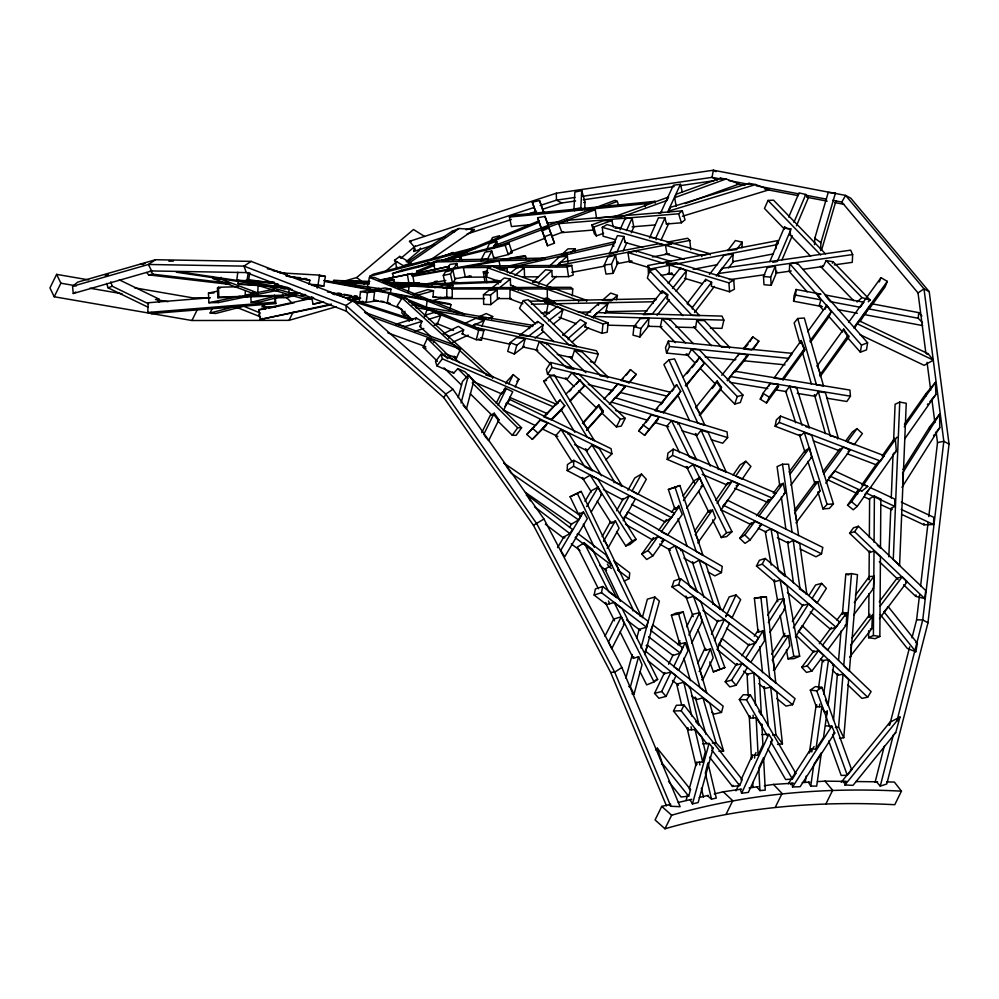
<?xml version="1.0" encoding="UTF-8"?>
<svg xmlns="http://www.w3.org/2000/svg" width="999" height="999" viewBox="0 0 999 999"><rect width="100%" height="100%" fill="white"/><g stroke="black" fill="none" stroke-linecap="round" stroke-linejoin="round"><path stroke-width="1.5" d="M299.575 292.869L288.973 292.732L288.986 288.424M498.364 284.016L498.364 282.193L500.611 281.169L500.599 282.392M754.67 758.104L754.682 755.219L756.031 752.559M841.208 782.254L889.822 722.327L899.999 717.045L895.666 732.754L852.996 785.364L844.904 784.964L844.929 781.393L843.318 782.679M390.522 284.603L452.272 287.737L452.21 297.577L446.778 297.739L446.84 287.912L389.535 284.99M903.62 584.79L915.771 596.391L924.662 598.538L925.761 590.559L858.391 526.248L853.421 527.847L849.625 533.254L869.817 552.522L874.013 550.961L880.431 556.78L879.857 636.475L875.074 638.686L868.631 637.712L868.68 630.694M849.662 657.13L871.815 628.733L872.377 616.42L868.768 617.032L868.943 593.656M869.043 579.62L869.242 551.56M869.342 537.524L869.617 498.551L874.4 496.041L880.843 499.163L880.494 548.151L877.284 545.242M868.631 637.712L873.401 635.489L874.013 550.961M874.075 542.332L874.4 496.041M701.76 256.606L701.773 255.519L602.285 227.322L603.109 236.201L615.559 239.735M710.252 254.92L710.264 253.833L607.03 224.575L602.285 227.322M510.039 289.273L542.17 301.261L550.174 301.211L518.331 289.323L510.039 289.273L509.902 298.913L522.889 303.758M518.319 290.534L518.331 289.323M740.996 779.882L752.384 755.219L758.104 755.232L762.899 744.605L761.837 724.3L761.038 724.912L756.156 717.769L750.074 718.106L750.112 715.996M761.8 726.223L761.837 724.3M845.166 616.221L845.216 613.161M645.304 206.781L645.366 203.746L655.169 201.348L655.132 203.172M888.823 556.805L890.808 508.516L894.692 506.368L894.842 499.1L870.379 487.649L864.697 494.592M278.571 290.072L253.521 295.279L245.217 295.155L245.342 290.821M253.521 295.279L253.596 292.545M275.287 296.703L275.774 303.584L151.711 313.586L147.815 312.475L148.127 302.759L210.24 297.752M151.711 313.586L151.748 312.375M616.57 531.53L625.749 545.953L629.882 544.48L636.151 539.398L597.727 479.033L590.197 475.187L583.516 479.108L567.22 470.554L567.407 464.61L573.788 460.302L674.412 513.136L671.478 517.644L664.909 521.853L631.543 504.333M567.22 470.554L573.588 466.246L573.788 460.302M423.838 284.927L432.043 284.053L432.005 285.277M869.817 552.522L869.879 550.886M891.245 498.039L893.044 454.383L893.905 453.171M894.142 453.359L896.34 451.298L895.391 439.572L893.581 441.271L895.104 404.245L899.749 402.085L906.255 403.271L899.587 565.247L898.713 565.609M899.587 565.247L893.268 559.577L899.749 402.085M440.472 297.427L440.422 298.639L484.577 298.601M443.681 287.999L540.958 287.337L554.145 288.574L549.325 287.325L570.829 287.312L572.752 288.936L572.34 295.791M901.323 502.135L933.815 517.345L933.503 524.525L923.95 524.812L924.013 523.464M814.522 244.643L814.809 238.237L828.208 192.507L835.464 192.969L820.903 242.72L820.541 250.549M846.84 612.674L822.427 645.429L827.534 650.099L846.265 624.949L846.84 612.674L842.444 614.023L845.791 574.288L851.485 573.601L857.479 574.712L849.362 671.153L843.743 665.659L851.485 573.601M869.13 579.682L869.267 576.61L874 576.211L873.451 588.473L853.77 614.885M718.531 276.398L718.531 273.501L721.915 268.344L850.661 250.162L852.646 254.558L852.284 262.35L834.302 264.885M850.748 656.718L851.335 644.38L872.377 616.42M259.728 286.026L265.122 285.552L310.789 298.963L303.846 298.988L259.728 286.026L259.815 284.203M574.625 210.839L573.975 209.078L574.85 192.058L581.718 190.609L585.027 202.26L584.64 209.765M581.68 210.177L580.831 207.817L581.718 190.609M741.957 247.764L742.245 242.195L735.376 240.534L727.659 250.637L736.6 249.575L742.245 242.195M817.07 366.071L843.718 329.133L848.064 335.577L847.339 337.4L860.364 352.185L866.495 349.887L867.607 342.794L797.19 262.887L789.722 263.661L789.285 271.528L807.204 291.858M797.102 264.373L797.19 262.887M839.485 738.411L843.768 737.699L848.651 679.67L843.031 674.175L837.749 675.249L837.849 673.651M705.569 281.406L705.694 279.37L711.613 282.292L711.375 286.326L729.582 291.795L734.402 289.186L733.741 280.257L675.661 262.812L666.408 264.098L669.43 265.297L669.168 273.664L671.977 273.152M258.192 284.927L257.705 292.919L252.522 293.281L252.597 292.045M825.461 253.858L773.538 200.162L768.031 200.437L764.472 208.466L784.44 229.108L784.577 226.885L787 228.471L791.183 228.858M810.626 256.194L790.134 235.002L790.496 229.171L784.502 227.959M503.896 463.086L580.819 515.884L578.621 519.93L571.278 524.225L525.499 492.47M586.588 301.486L586.763 300.349L492.607 266.383L487.524 267.707L486.863 277.048L500.037 281.793M773.164 253.946L732.642 261.726L733.204 254.033L724.25 255.095L709.465 274.438M446.778 297.739L433.029 297.04L433.504 290.784L427.834 289.623L412.624 294.405M922.527 322.777L918.268 318.269L918.718 312.637L871.715 303.746L859.939 321.678M692.27 309.066L692.394 307.43L711.613 282.292M252.522 293.281L212.625 278.346L212.775 276.523M257.705 292.919L220.841 279.121L220.991 277.297M238.062 283.679L277.759 286.725L241.109 284.49L238.062 283.679L238.299 280.719M287.562 287.325L274.525 285.914L274.725 283.466M452.722 287.987L452.934 285.439L444.405 285.065L434.677 287.737M833.516 720.291L837.387 674.15M838.561 660.314L841.008 631.081M843.768 737.699L838.586 727.035L843.031 674.175M602.085 333.329L602.959 323.963L608.091 322.839L607.23 332.205L602.085 333.329L585.002 326.948L585.913 322.939L580.382 319.53L562.862 335.264M661.987 326.685L648.251 326.298L648.988 318.219L640.297 318.631L633.978 326.623L633.004 335.152L639.897 337L648.463 326.161M418.156 298.589L418.269 297.365M418.331 296.753L418.494 294.917L433.504 290.784M822.439 306.656L793.568 301.211L794.118 295.592L796.091 289.46L820.691 294.118L817.694 295.392L820.941 299.875L819.23 305.507L823.288 310.115M793.568 301.211L795.541 295.08L796.091 289.46M680.282 269.405L680.431 267.844L686.375 270.904L685.551 279.221L676.048 291.258M228.259 282.417L228.072 284.228L225.312 282.717L225.437 281.506M624.325 581.056L629.158 578.571L629.77 572.864L613.886 560.814L619.093 570.292L617.857 569.992L619.642 571.44M403.246 286.501L403.371 285.289L409.028 286.563L408.454 292.02M712.599 519.855L721.303 537.574L726.685 536.55L731.98 531.73L700.511 467.644L693.094 464.547L687.724 468.169L667.207 459.39L667.881 453.196L673.214 449.163L775.873 493.106L772.364 498.089L766.857 502.047L734.69 488.274M667.207 459.39L672.539 455.357L673.214 449.163M639.897 337L640.871 328.484L648.988 318.219M682.991 315.659L667.17 298.963L667.669 294.58L662.325 290.759L662.225 291.633L667.569 295.454M912 637.824L916.607 619.78L919.517 595.129M920.603 585.889L928.059 522.739M928.783 516.57L937.512 442.632L936.1 431.83M876.523 781.805L880.256 786.138L886.775 783.978L927.971 622.777L949.05 444.105L929.22 291.683L850.836 198.252L845.604 195.404L713.348 170.217L556.331 193.219L409.49 241.346L414.185 246.778L445.304 236.576M390.01 303.421L373.564 300.387L374.625 291.621L366.258 290.746L360.502 291.596L359.278 301.323L366.221 302.397L378.159 300.649M390.609 291.883L390.946 289.223L385.152 287.974L368.993 290.347L371.091 290.559M434.565 244.668L413.873 251.448L414.448 246.815M366.221 302.397L367.445 292.682L374.625 291.621M708.154 572.015L714.884 575.899L721.453 572.589L722.24 566.396L628.209 512.1L627.01 512.749M268.369 282.193L274.201 283.216L245.23 281.556L236.775 280.145L237.799 272.265M245.23 281.556L245.379 280.344M426.111 308.504L427.135 300.849L435.502 302.297L464.423 314.061L464.073 315.197M915.771 596.391L915.971 594.892M805.269 782.304L806.131 776.136M809.39 753.009L816.096 705.219M818.481 688.261L822.389 660.514L828.521 659.74L833.703 665.072L828.009 705.569L825.449 700.012M810.763 786.076L813.785 764.522L821.378 752.709L816.683 786.126L810.763 786.076L808.416 782.192M788.261 783.815L810.901 748.738L815.933 749.262L821.927 706.668L816.37 706.88L810.314 690.109L815.371 686.588L821.827 687.337L851.648 769.754L847.289 775.236L841.183 775.449L828.708 740.971M823.676 694.193L828.521 659.74M821.927 706.668L824.55 712.387L827.222 711.126L823.526 737.437L815.933 749.262M249.762 272.715L248.751 279.67L247.178 279.445L248.177 272.477M653.021 303.446L653.284 301.76L656.293 298.639L529.345 301.236M656.118 299.762L656.293 298.639M378.246 290.259L378.534 288.436L381.131 288.811L380.931 290.022M310.477 284.39L318.032 284.815L319.568 275.125L325.374 276.386L323.838 286.076L311.676 285.377M860.364 352.185L861.488 345.092L789.722 263.661M675.736 327.073L695.591 327.635L696.753 320.392L704.37 320.592L729.732 347.34L729.357 348.164M810.439 751.585L810.901 748.738M819.355 706.768L819.792 704.02M578.496 301.735L578.683 300.599L586.763 300.349M593.369 318.007L593.643 316.458L597.227 312.6L722.002 316.096L723.888 320.117L721.965 328.371L710.426 328.047M597.052 313.624L597.227 312.6M401.61 309.078L387.2 303.172L388.911 293.481L397.19 295.192L429.145 308.291L421.628 306.893L408.828 301.636M396.978 296.403L397.19 295.192M880.244 614.485L907.304 648.438L915.833 651.748L917.382 643.231L888.361 606.818L887.424 607.042M526.423 495.604L526.61 494.592L572.439 529.37L569.905 533.616L563.923 536.888L557.579 547.602M818.019 492.107L822.939 508.891L829.295 508.441L833.453 503.896L811.725 435.314L804.345 432.555L800.374 435.876L775.112 426.236L776.323 419.905L780.481 416.108L884.215 455.706L880.506 461.088L876.273 464.847L847.289 453.783M775.112 426.236L779.27 422.44L780.481 416.108M317.183 288.137L317.757 285.127M640.009 671.64L646.665 684.889L654.02 681.917L657.654 679.357L622.09 608.516L614.173 602.534L606.518 604.557L594.143 595.079L595.367 588.923L602.697 586.513L648.026 621.241L646.503 627.16L639.135 629.395L636.713 638.261M594.143 595.079L601.485 592.669L602.697 586.513M631.967 693.818L634.015 694.218L642.032 664.785L638.598 656.668L633.366 658.403L633.716 656.655M800.112 548.951L815.971 556.793L821.528 553.808L822.814 547.427L727.759 500.374L726.748 500.949M450.087 308.778L450.936 304.67L449.313 303.721L324.613 280.756M693.356 343.656L669.667 319.131L662.062 318.656L660.302 326.998L675.399 342.632M669.455 320.179L669.667 319.131M816.37 706.88L816.82 704.807M826.061 716.57L827.222 711.126M811.762 751.922L812.424 748.875L814.148 746.54M286.925 275.986L287.312 274.176L270.954 269.618M308.966 284.303L309.865 280.244L286.451 275.886M421.103 298.526L431.331 300.599L374.613 277.547L369.443 277.397L367.357 286.85L370.204 288.012M616.42 299.812L617.407 295.429L610.689 293.044L602.36 300.324L611.176 300.874L617.407 295.429M598.463 305.332L598.95 303.296L607.767 303.858L605.869 311.688L647.29 310.839M568.169 339.76L568.581 338.087L585.913 322.939M476.323 339.71L478.658 330.269L483.816 330.694L481.481 340.135L476.323 339.71L462.137 333.891L463.648 329.907L458.391 326.336L443.219 333.791M619.343 215.996L596.553 218.232L595.267 209.69L587.287 210.752L494.055 245.717L493.681 248.426M689.285 788.76L696.553 762.362L702.697 761.975L705.306 751.76L701.86 737.25M707.617 764.135L705.319 773.076L711.5 799.125L716.283 798.089L707.941 762.849M875.087 782.229L884.315 746.128M889.697 725.074L909.689 646.852M880.256 786.138L893.393 734.764M896.865 721.166L922.739 619.929L943.818 441.258L923.988 288.823L845.604 195.404L841.782 202.06L918.031 292.932L925.861 353.122M557.042 307.48L557.33 306.393L562.849 309.89L560.564 318.544L553.271 324.151M458.216 397.552L462.437 381.556L468.531 374.8L473.688 381.456L466.408 409.016L463.086 405.244M461.088 402.984L468.531 374.8M537.912 350.262L523.039 347.015L525.212 338.773L516.62 337.637L510.177 342.595L507.692 351.398L514.348 354.021L524.075 346.553M711.937 712.287L714.148 714.06L721.49 712.412L723.164 706.168L647.514 645.179L646.141 645.491M625.861 678.146L632.292 654.507M642.307 617.719L647.377 599.138L654.845 597.027L659.365 601.111L644.805 654.62M634.015 694.218L630.394 686.825L638.598 656.668M640.971 647.976L654.845 597.027M668.568 781.43L681.081 797.002L688.698 796.191L690.509 789.535L657.28 748.176L655.644 749.987M402.472 310.14L401.748 312.762L403.858 315.197L408.429 315.971M403.858 315.197L404.932 311.263M686.063 800.499L687.674 794.63M709.09 743.381L713.111 748.164L698.164 802.534L692.444 803.908L709.09 743.381L702.572 743.805M889.023 725.187L889.822 722.327M537.237 322.902L537.624 321.516L543.181 324.987L541.808 329.932L553.921 341.67M514.348 354.021L516.833 345.217L525.212 338.773M821.69 249.675L835.976 200.849M649.575 270.654L692.02 315.409L699.637 315.597L655.344 268.893L649.575 270.654L647.352 278.072L662.012 293.531M456.443 314.048L456.793 312.899L464.423 314.061M557.267 354.47L572.152 357.717L574.512 350.237L582.23 352.01L608.041 377.035L607.467 377.884M644.667 651.423L645.579 651.211L647.514 645.179M709.752 661.937L713.373 671.84L724.837 667.594L700.848 601.898L693.468 596.428L686.95 598.226L672.015 586.888L673.975 580.819L680.581 578.683L758.491 637.824L755.444 643.056L748.775 645.154L726.448 628.209M672.015 586.888L678.633 584.752L680.581 578.683M529.433 328.671L529.982 326.96L532.929 325.387L532.567 326.523M474.513 325.337L474.875 324.263L596.44 350.736L598.289 354.183L594.917 362.674L590.409 361.688M642.682 247.427L624.987 242.407L625.374 241.234M539.223 341.658L566.346 367.582L573.926 369.368L546.952 343.606L539.223 341.658L536.251 350.337L550.749 364.198M546.578 344.68L546.952 343.606M695.679 407.654L717.145 381.006L721.49 387.325L720.341 389.185L734.702 404.071L737.287 396.566L742.919 395.005L699.362 349.887L691.533 349.175L688.336 355.244L666.583 353.072L665.496 347.627L668.406 341.059L792.032 353.346L791.633 354.158M742.919 395.005L740.346 402.497L734.702 404.071M424.525 316.858L427.072 309.528L424.338 307.992L432.779 309.777L483.816 330.694M470.279 393.781L492.17 415.409L492.619 414.173M491.708 319.081L492.682 316.533L486.163 313.549L478.796 316.945L486.575 318.981M791.27 270.966L776.048 273.114L776.772 271.253M448.588 338.211L449.25 336.538L463.648 329.907M481.918 326.074L484.115 320.479L475.811 318.319L465.109 323.251M668.706 212.25L669.879 207.505L748.913 183.379L755.631 184.54L769.255 189.735L682.442 216.246M776.685 698.413L786.026 706.093L792.632 704.707L795.042 698.613L722.302 638.761L721.066 639.023M843.718 329.133L843.393 329.945L847.726 336.413M435.064 313.149L435.502 312.05L440.721 315.597L437.162 324.363L434.19 325.287M879.257 281.93L881.006 277.66L887.312 281.393L884.989 287.088L870.004 307.779M396.041 325.162L396.491 324.063L416.246 317.982L422.003 321.366L419.83 326.523L431.193 336.863M404.445 328.209L405.119 326.561L422.003 321.366M504.258 390.871L505.519 387.862L503.833 389.697M648.563 636.763L672.989 655.481L680.369 653.096L682.617 647.739L652.809 624.912L650.686 630.357L651.273 630.844M415.522 319.705L416.246 317.982M701.673 679.745L702.971 679.345L713.149 657.817L710.514 648.9L705.531 650.349L706.068 649.063M871.715 303.746L867.144 310.876M776.573 272.577L771.153 285.339L763.985 284.69L763.486 276.498L767.244 267.67L775.361 266.084L776.048 273.114M769.804 261.638L784.577 226.885M788.735 217.083L799.025 192.882L805.793 194.48L808.516 197.415L796.465 225.786M771.153 285.339L770.666 277.148L775.361 266.084M790.584 230.27L777.322 261.451L772.764 262.35M793.93 222.377L805.793 194.48M782.005 259.815L792.244 235.702M709.54 757.105L732.442 786.425L732.929 785.301M732.442 786.425L739.647 785.614L742.22 779.582L684.015 705.082L676.348 705.282L673.513 710.988L688.323 729.957L695.004 729.52L701.71 737.062M676.173 206.256L674.675 197.677L676.186 194.268L720.341 178.209L726.048 178.996L739.297 183.941L685.326 203.559M666.583 353.072L669.492 346.516L668.406 341.059M261.713 304.408L264.485 305.544L263.898 306.855L265.509 309.428M819.617 375.462L848.064 335.577M618.144 262.125L613.136 273.326L605.956 274.076L604.32 264.935L607.804 257.13L615.571 255.07L617.182 263.699L630.968 261.064M620.004 229.832L625.374 217.832L632.105 218.107L633.803 227.123L631.293 232.73M613.136 273.326L611.5 264.198L615.571 255.07M623.888 236.488L616.895 252.123L609.128 254.171L617.432 235.602L623.888 236.488L624.987 242.407M626.51 230.607L632.105 218.107M623.151 250.924L626.91 242.532M721.653 347.277L696.753 320.392M473.514 381.705L501.535 393.831L501.91 393.019M501.998 392.819L502.36 392.02M824.999 309.315L825.599 307.967M825.911 307.305L826.822 305.282L831.18 311.763L828.745 317.133L810.439 342.382M409.103 321.453L409.865 319.78L412.637 319.393L412.137 320.504M453.783 346.004L454.27 344.917L364.548 312.237M444.83 353.634L456.531 357.892L460.489 349.213L454.27 344.917M768.955 386.039L770.092 383.554L778.471 384.478L776.011 389.885L786.625 391.633M649.6 237.862L658.403 217.857L664.997 217.944L666.408 224.026L681.38 222.789L685.039 219.842L682.305 210.839L567.207 220.304L558.653 223.664L562 232.617L594.33 229.945M660.489 213.299L673.351 185.265L680.431 184.315L682.205 191.758M656.168 239.748L655.781 238.037L664.997 217.944M667.719 212.025L680.431 184.315M661.076 240.085L668.868 223.089M437.437 361.338L423.214 347.29L427.285 338.449L434.228 341.471L452.609 359.64M433.716 342.57L434.228 341.471M735.938 790.846L739.098 783.99M768.83 734.327L772.502 740.084L748.363 792.382L741.633 793.256L768.83 734.327L761.925 734.54M775.961 248.589L775.811 244.88L777.809 240.584L648.001 265.497L648.476 273.976M248.002 305.132L215.659 313.486L210.127 312.987L212.387 308.142M617.182 263.699L617.844 262.275M702.821 610.264L717.569 621.465L718.106 620.342M722.639 610.751L729.208 596.865L736.013 594.979L740.659 599.65L732.03 617.894L727.422 614.223L725.761 616.67L727.035 613.935M777.497 387.837L766.52 402.984L760.251 399.15L763.011 393.319L770.092 383.554M766.52 402.984L769.28 397.152L778.471 384.478M697.677 663.523L704.907 648.239M711.475 634.353L718.044 620.466M702.971 679.345L700.012 671.103L710.514 648.9M714.472 640.521L724.412 619.517L729.395 623.476L717.095 649.462M725.761 616.67L736.013 594.979M647.677 660.476L664.185 673.788L671.066 672.027L675.986 675.799L666.071 696.365L658.915 698.251L654.545 693.368L664.572 672.564M668.581 664.235L673.264 654.532M677.934 644.817L679.944 640.659M686.625 626.798L692.632 614.31L699.637 612.737L702.147 621.478L691.695 643.181M654.545 693.368L661.7 691.483L671.066 672.027M685.202 642.682L673.701 666.558L678.621 670.329L688.024 650.799L685.202 642.682L679.757 644.005L671.39 615.209L675.948 613.124L683.191 611.937L706.743 692.994L699.974 687.487L678.633 614.023L683.191 611.937M688.885 635.039L699.637 612.737M664.185 673.788L664.685 672.764M797.702 318.494L816.445 384.815L823.526 385.926L804.332 318.007L797.702 318.494L794.155 322.952L799.912 343.331L801.273 340.534L804.407 348.701L802.522 352.572L811.425 384.103M523.301 300.612L569.08 344.98L576.81 346.753L528.309 299.737L523.301 300.612L519.53 308.341L535.589 323.913M597.202 501.111L611.338 523.326L612.037 521.928M88.736 279.907L56.618 274.375L49.95 287.924L54.208 296.765L191.933 320.517L289.036 320.354L336.351 306.73M54.208 296.765L60.877 283.204L56.618 274.375M191.933 320.517L197.278 309.678M289.036 320.354L293.032 312.225M420.479 248.052L419.155 250.761L406.206 261.701M481.755 432.654L490.709 414.498M496.216 403.321L501.036 393.544M505.856 383.766L507.23 380.969L513.224 374.613L518.868 379.283L515.097 386.95M483.616 434.69L494.205 413.211L498.926 419.755L488.648 440.609L484.877 436.176M498.089 405.344L506.331 388.623L512.724 391.758L503.409 410.664M508.716 383.778L513.224 374.613M670.754 804.257L661.75 806.393L655.082 819.942L664.959 828.783C739.547 807.242 817.419 800.686 894.767 804.707L901.435 791.146L894.342 782.042L886.637 781.942M664.959 828.783L671.628 815.221C746.216 793.681 824.088 787.137 901.435 791.146M726.073 814.272L732.754 800.723L723.251 791.795L714.26 793.93M775.411 807.03L782.08 793.481L773.451 784.427L764.335 785.763M825.973 803.808L832.654 790.259L825.012 781.143L817.432 781.618M803.446 269.243L823.226 266.446L826.148 260.552L833.079 261.738L870.179 300.1L868.281 301.798M832.329 263.237L833.079 261.738M673.513 710.988L681.181 710.789L684.015 705.082M786.862 361.176L792.032 353.346M666.495 805.881L610.626 672.364L533.454 525.299L443.918 397.714L445.779 394.043L452.922 389.298L543.956 519.018L621.84 667.457L680.132 806.717L670.804 806.243L668.993 804.67M616.395 426.898L620.329 419.143L625.212 418.356L621.278 426.111L616.395 426.898L601.785 412.949L603.284 411.039L598.876 404.907L582.442 423.289M854.32 328.346L859.277 320.816L928.034 353.671L933.378 360.152L924.15 365.322L859.839 334.578M858.553 322.252L859.277 320.816M604.932 636.213L613.661 619.093L621.316 616.758L624.35 623.975L611.725 648.738L608.441 641.995L621.316 616.758M481.393 261.051L481.068 259.865L485.014 252.173L491.72 250.986L493.781 258.192L508.266 254.558L512.137 252.597L509.04 243.306L441.77 260.19M488.186 260.627L487.687 258.853L491.72 250.986M493.194 248.114L496.678 241.321L489.31 243.793L486.201 250.587M498.139 238.474L499.55 235.727L492.482 237.6L490.059 242.32L493.743 241.084M786.413 649.899L788.024 658.878L793.843 658.678L799.662 656.243L787.037 585.826L780.157 580.119L774.787 581.693L756.455 566.033L759.415 560.302L765.197 558.441L839.709 622.077L836.088 627.247L830.294 629.108L810.239 611.975M756.455 566.033L762.237 564.173L765.197 558.441M718.531 644.58L722.302 638.761M679.757 644.005L680.381 642.819M504.957 406.356L509.902 399.513L611.101 448.676L611.9 453.871L605.831 459.79M666.408 224.026L666.795 223.326M602.135 536.625L610.476 521.628M616.558 510.726L623.376 498.464M627.934 490.284L634.765 478.009L641.483 474.05L646.316 479.27L637.899 494.393L632.042 491.008L641.483 474.05M603.521 541.221L615.421 520.866L619.08 528.184L608.403 547.377L607.13 548.151M619.592 513.361L629.432 495.691L635.302 499.063L623.251 520.704M603.396 489.547L622.739 499.712L623.226 498.838M569.517 527.435L571.84 523.513M584.989 501.298L591.171 490.846L598.176 487.112L601.673 494.355L591.233 511.988M583.466 511.963L560.751 550.337L564.71 556.805L587.312 518.631L583.466 511.963L578.646 514.522L570.104 496.753L581.193 491.408L641.121 616.146L640.147 616.395M586.663 506.543L598.176 487.112M727.684 380.869L734.49 371.166L849.937 390.072L850.436 396.191L846.84 401.498L827.085 398.251M733.89 372.165L734.49 371.166M575.711 536.863L575.237 537.662L584.927 545.004M576.972 534.74L577.447 533.941M773.363 670.292L774.55 669.904L789.784 645.928L788.498 635.539L784.04 636.638L784.889 635.227M790.134 235.002L790.696 234.091M847.814 684.877L861.912 698.363L867.669 697.227L871.103 691.595L802.572 625.998L801.498 626.211M445.117 283.604L443.294 275.424L445.454 271.878L452.859 270.03L454.82 278.808L469.867 276.136M452.797 259.877L454.12 257.717L460.951 256.78L461.775 260.327M455.831 278.172L452.597 283.466L450.474 273.926L452.859 270.03M456.805 263.561L453.534 268.931L446.128 270.779L450.049 264.373L456.805 263.561L457.567 266.97M458.928 260.102L460.951 256.78M797.252 393.369L815.459 396.353L818.356 391.608L825.449 392.719L838.286 438.174L837.599 438.923M767.981 749.025L785.664 779.545L792.382 779.008L795.828 773.376L750.399 694.942L743.244 694.717L739.335 699.55L750.074 718.106M413.873 251.448L415.384 248.988M700.212 368.331L715.309 383.978L717.145 381.006M749.812 341.733L752.809 336.875L758.84 341.121L753.159 349.575M623.963 517.644L628.209 512.1M669.73 393.094L670.329 392.245L550.699 362.475L546.378 369.343L547.589 374.375L567.132 379.245L571.815 372.802L579.383 374.588L625.212 418.356M547.589 374.375L551.91 367.507L550.699 362.475M699.275 415.072L721.49 387.325M737.874 355.856L739.272 353.621L747.639 354.982L744.005 360.776L785.014 364.847M902.946 469.542L929.644 426.973L939.634 414.16L939.759 427.647L901.972 487.337M902.472 473.214L939.634 414.16M717.457 649.675L736.176 665.084L737.025 663.761M771.59 654.258L784.877 633.354M792.344 621.59L803.146 604.595M808.953 595.441L815.609 584.989L821.653 583.366L826.385 588.336L817.032 603.059L812 598.551L821.653 583.366M772.165 660.252L788.498 635.539M793.331 627.921L808.591 603.908L813.636 608.403L795.454 637.012M613.374 244.018L614.81 241.758L508.753 266.034L515.609 266.396L613.374 244.018L613.748 246.378M787.399 592.457L802.659 605.506L803.296 604.495M736.176 665.084L742.17 663.586L747.364 667.644L736.101 685.264L729.757 686.862L725.212 681.78L736.862 663.548M741.857 655.731L749.35 644.005M754.345 636.188L758.503 629.67M767.669 615.347L777.659 599.712L783.666 598.638L784.927 608.878L769.904 632.367M725.212 681.78L731.555 680.182L742.17 663.586M763.036 630.918L745.566 658.266L750.761 662.337L764.585 640.709L763.036 630.918L758.104 632.217L754.382 598.126L766.383 596.74L775.798 682.991L769.717 677.909L760.901 597.202M768.343 622.627L783.666 598.638M492.507 378.234L493.269 377.372L406.181 298.064L402.147 298.002L397.127 305.844L412.45 319.792M578.646 514.522L579.682 512.924M698.638 491.421L708.84 512.2L709.677 510.901M709.889 510.576L710.301 509.927M831.83 726.086L834.752 733.029L800.124 786.712L792.569 786.975L831.83 726.086L825.611 725.923M664.909 521.853L666.383 519.592M667.17 298.963L667.744 298.102M758.104 632.217L759.003 630.893M600.149 375.811L608.041 377.035M798.176 631.543L802.572 625.998M696.353 362.225L696.852 361.513M697.102 361.151L699.812 357.167L704.12 363.486L686.276 385.789M615.571 410.514L647.539 420.279L651.148 414.997L659.14 416.933L655.244 422.639L668.681 426.735M694.829 530.819L708.753 510.551M715.709 500.412L727.884 482.667M733.091 475.062L740.047 464.935L745.841 461.288L750.923 466.421L742.17 479.183L735.689 476.098L745.841 461.288M695.254 534.715L712.474 509.927L715.521 518.006L697.789 542.957M717.045 503.259L732.255 481.093L738.748 484.178L720.953 510.102M657.492 420.005L644.58 435.339L638.686 430.906L651.148 414.997M675.786 385.951L676.648 384.702L680.719 391.296L677.946 395.304L689.585 420.766M644.58 435.339L659.14 416.933M702.21 474.375L726.51 484.777L727.809 482.904M876.273 464.847L878.496 461.625M625.486 524.288L652.322 539.785L653.571 538.011M896.578 450.437L857.229 506.393L853.246 509.802L847.552 505.182L858.216 490.01M861.775 484.952L876.872 463.461M882.204 455.881L894.654 438.186M904.42 424.275L925.748 393.931L935.439 382.43L935.913 394.468L904.619 438.986M847.552 505.182L851.548 501.773L896.965 437.15M904.257 426.785L935.439 382.43M849.625 533.254L854.595 531.655L858.391 526.248M663.985 400.362L662.2 402.897L620.516 392.532L625.274 386.538L617.582 384.066L604.045 399.15M664.285 399.95L670.329 392.245M799.912 343.331L800.811 342.045M802.522 352.572L804.632 349.575M766.857 502.047L768.618 499.562L756.505 515.809M652.322 539.785L657.916 536.55L664.21 539.86L652.846 555.869L646.678 559.502L641.808 554.17L653.483 537.724M658.865 530.144L665.147 521.291M671.428 512.437L675.012 507.38M683.091 495.991L693.855 480.819L699.787 477.522L702.759 485.514L686.65 508.229M641.808 554.17L647.989 550.536L657.916 536.55M679.07 506.73L661.313 531.768L667.594 535.077L682.255 514.41L679.07 506.73L674.887 509.178L668.381 489.473L679.919 485.539L702.971 555.332L696.216 551.411L674.887 486.813M683.428 500.599L699.787 477.522M858.441 489.747L856.106 493.056L859.739 490.109L861.9 491.021L867.781 486.438L834.764 470.979L833.965 471.503M512.3 435.289L517.669 427.759L521.565 427.759L516.196 435.302L512.3 435.289L497.802 420.979L498.926 419.755M677.097 507.879L678.87 505.407M493.781 258.192L494.48 257.218M807.879 461.388L814.934 483.666L816.071 482.08M893.581 441.271L894.879 439.448M857.741 491.733L859.34 489.498M801.273 340.534L774.013 378.146L782.392 379.071L804.407 348.701M807.654 331.73L826.822 305.282M760.251 399.15L762.961 395.417M809.852 341.183L831.18 311.763M776.011 389.885L777.721 387.525M777.959 387.187L778.696 386.176M782.991 380.257L804.957 349.962M848.563 322.44L881.006 277.66M853.82 327.622L887.312 281.393M820.179 376.573L849.1 336.651M722.639 506.293L727.759 500.374M860.614 306.656L860.151 307.28L829.932 301.573M860.838 306.343L861.525 305.407M861.762 305.082L862.674 303.833M863.136 303.209L863.598 302.572M868.768 617.032L869.992 615.372M794.417 510.364L815.559 481.755M822.901 471.803L839.447 449.413M845.878 440.709L852.309 432.005L856.992 428.646L862.387 433.566L854.145 444.717L847.277 441.808L856.992 428.646M794.655 512.849L817.844 481.655L820.029 490.909L795.978 522.914M823.576 473.888L843.356 447.102L850.236 450.012L825.773 483.141M721.365 509.965L750.399 524.338L751.348 523.051M813.348 440.834L838.698 450.512L839.684 449.188M795.404 634.715L813.436 651.972L814.16 650.986M674.887 509.178L675.836 507.904M750.399 524.338L754.919 521.391L761.65 524.425L750.074 539.984L745.004 543.356L739.76 538.311L750.923 523.314M773.238 493.306L779.744 484.565M789.048 472.065L804.844 450.824L809.49 448.039L811.65 457.217L790.921 485.089M739.76 538.311L744.829 534.94L754.919 521.391M783.228 483.329L758.765 516.221L765.496 519.255L785.177 492.819L783.228 483.329L779.757 485.701L777.072 466.595L782.504 464.21L788.573 464.223L798.613 535.589M789.934 474.313L809.49 448.039M813.436 651.972L818.518 650.661L823.626 655.332L811.925 671.041L806.48 672.414L801.71 667.282L813.748 651.136M819.305 643.681L831.33 627.534M836.887 620.092L842.432 612.637M855.394 595.242L869.267 576.61M801.71 667.282L807.167 665.921L818.518 650.661M854.332 602.609L874 576.211M732.642 261.726L733.278 260.864M808.491 427.647L809.415 427.997L796.653 387.724L789.697 386.313L785.763 391.571L795.654 422.764M796.166 388.374L796.653 387.724M847.339 337.4L848.75 335.527M852.097 637.899L869.892 614.26M879.257 601.823L897.052 578.184L902.222 576.785L907.229 581.705L879.482 618.556M880.044 606.243L902.222 576.785M705.694 279.37L687.112 303.696L692.394 307.43M716.333 276.099L733.204 254.033M694.542 312.437L714.397 286.451M728.583 267.882L733.316 261.701M779.757 485.701L781.043 484.028M828.783 477.597L834.764 470.979M557.305 266.283L559.565 262.687L658.816 243.756L663.96 244.805L671.69 243.893L665.421 245.217L667.045 254.196L665.284 253.833L684.215 259.203M842.444 614.023L843.73 612.35M883.628 612.275L888.361 606.818M555.282 404.982L556.018 404.133L440.971 354.37L435.489 361.413L436.913 365.871L453.721 373.139L457.804 368.606L464.91 371.79L521.565 427.759M436.913 365.871L442.407 358.828L440.971 354.37M609.939 403.896L615.209 397.702L727.072 431.868L727.647 437.612L722.702 443.231L711.263 439.735M614.36 398.788L615.209 397.702M682.117 430.831L697.04 435.389L701.073 430.219L708.141 432.38L726.211 471.94L725.549 472.452M933.528 435.651L934.152 434.852M935.401 433.241L936.026 432.442M936.65 431.643L939.759 427.647M626.336 374.95L630.519 369.63L636.226 374.325L629.12 383.017M662.325 290.759L643.406 314.697L652.097 314.285L667.669 294.58M668.131 283.404L680.431 267.844M672.489 288.474L686.375 270.904M657.017 315.334L669.392 299.688M578.658 390.846L596.503 407.904L598.876 404.907M586.575 429.807L603.284 411.039M617.582 384.066L612.449 390.522L588.261 384.503M648.251 326.298L648.826 325.574M871.228 616.62L873.039 614.348M735.826 359.29L735.326 359.915L705.182 356.918M744.005 360.776L745.754 358.604M747.002 357.055L747.751 356.131M721.74 375.312L739.272 353.621M752.809 336.875L743.256 348.701L751.61 350.05L758.84 341.121M712.225 388.524L715.134 384.927M745.192 347.739L748.101 344.143M727.072 380.407L747.639 354.982M699.849 415.534L721.178 389.148M734.74 372.365L745.404 359.178M739.335 699.55L746.49 699.775L750.399 694.942M844.904 784.964L899.999 717.045M746.078 357.442L747.951 355.182M674.75 387.487L663.91 364.585L668.905 359.84L674.562 358.891L704.869 425.224L697.801 423.064L668.905 359.84M677.946 395.304L678.933 394.118M720.341 389.185L720.966 388.449M676.648 384.702L654.919 410.527L662.911 412.45L680.719 391.296M683.191 376.923L699.812 357.167M638.686 430.906L642.707 426.136M645.716 422.565L647.714 420.179M655.744 410.639L657.754 408.254M660.751 404.682L662.762 402.297M671.79 391.571L673.801 389.185M686.837 373.688L689.847 370.105M691.857 367.719L694.867 364.148M685.326 385.826L704.12 363.486M663.436 412.924L678.333 395.229M927.447 404.545L928.046 403.821M929.857 401.66L931.068 400.224M931.68 399.513L935.913 394.468M655.244 422.639L657.817 419.592M503.434 410.052L535.464 425.611L540.222 420.055L547.602 423.064L542.507 429.033L557.829 436.476M576.323 384.165L576.985 383.391M577.322 383.004L579.957 379.92L584.278 386.026L570.317 400.974M671.54 420.641L689.36 456.93L696.765 460.027L678.583 423.002L671.54 420.641L666.683 426.323L679.595 452.647M677.672 424.076L678.583 423.002M546.428 425.099L532.317 439.348L526.81 434.44L540.222 420.055M549.9 376.173L587.162 437.075L594.48 440.721L554.183 374.862L549.9 376.173L543.668 381.256L557.192 403.359L560.064 400.012L564.747 405.744L561.201 409.902L574.9 432.292M532.317 439.348L547.602 423.064M556.018 404.133L547.352 413.648L509.59 397.315M485.701 374.862L493.269 377.372M574.55 444.592L587.087 450.686L592.045 445.054L599.363 448.701L622.127 485.901L621.278 486.413M561.126 429.508L584.989 467.008L592.519 470.854L568.606 433.279L561.126 429.508L555.606 435.764L572.24 461.9M567.919 434.053L568.606 433.279M630.519 369.63L621.016 380.232L628.708 382.704L636.226 374.325M583.841 422.452L597.377 407.355M608.828 394.58L612.999 389.935M621.328 380.656L623.413 378.334M609.353 404.283L625.274 386.538M586.525 430.494L603.146 411.963M615.609 398.064L621.166 391.808M661.525 764.31L662.337 763.398L657.28 748.176M472.927 382.292L473.688 381.456M623.189 389.16L624.775 387.412M501.535 393.831L506.331 388.623M601.785 412.949L602.622 412.038M822.939 508.891L827.097 504.358L833.453 503.896M517.819 288.212L510.939 285.14M492.17 415.409L494.205 413.211M830.344 436.163L818.356 391.608M516.87 381.406L518.868 379.283M505.894 403.671L506.618 402.909M506.98 402.535L509.902 399.513M557.192 403.359L557.979 402.56M561.201 409.902L561.987 409.103M560.064 400.012L543.518 416.72L550.899 419.73L564.747 405.744M566.096 393.918L579.957 379.92M526.81 434.44L534.428 426.748M545.304 415.759L547.489 413.561M556.181 404.77L558.366 402.572M569.243 391.596L571.416 389.398M569.667 400.774L584.278 386.026M551.86 419.617L561.638 409.752M542.507 429.033L545.729 425.786M541.808 329.932L542.932 328.871M532.854 282.28L545.566 269.78L551.773 270.542L552.247 276.735L568.556 276.648L573.214 275L571.765 265.409L472.065 265.934L463.336 267.595L465.347 277.198L485.489 277.085M548.888 266.671L559.028 257.218L567.395 255.956L567.919 262.7M538.948 284.428L538.836 282.617L551.773 270.542M556.218 266.396L567.395 255.956M570.854 252.735L575.087 248.788L575.312 251.511M546.278 285.901L556.518 276.348M605.869 311.688L606.942 310.714M721.303 537.574L726.585 532.754L731.98 531.73M857.042 302.01L861.962 297.59L870.179 300.1M790.521 784.565L792.007 783.241L792.569 786.975M882.891 456.88L884.215 455.706M585.539 315.01L598.95 303.296M592.182 317.457L607.767 303.858M572.24 341.945L588.586 327.672M604.932 313.386L607.267 311.351M343.269 281.418L356.655 277.56L413.499 229.52L424.587 236.438M385.814 271.016L396.765 261.763M401.111 258.092L415.334 246.066M625.749 545.953L632.005 540.871L636.151 539.398M499.25 297.789L490.809 304.608L483.678 304.345L483.466 294.73L488.911 290.347L497.165 289.685L497.427 298.589L511.438 298.589M509.94 273.389L517.994 266.908L524.25 267.857L524.6 277.372M483.466 294.73L490.584 294.992L497.165 289.685M510.364 279.058L499.413 287.887L491.158 288.536L504.283 277.947L510.364 279.058L510.539 285.589M514.897 275.399L524.25 267.857M511.326 288.074L513.736 286.126M558.653 223.664L678.633 213.786L682.305 210.839M397.427 267.233L396.466 267.994L395.816 262.562L394.518 260.339L399.787 256.393L410.926 263.149L411.963 265.384M537.624 321.516L519.855 335.152L528.459 336.288L543.181 324.987M544.055 316.583L557.33 306.393M548.401 320.979L562.849 309.89M535.027 338.149L543.531 331.618M718.131 469.53L718.805 469.031L726.211 471.94M523.039 347.015L524.038 346.278M838.698 450.512L843.356 447.102M848.151 451.536L850.236 450.012M552.247 276.735L552.947 276.224M774.849 493.856L775.873 493.106M585.002 326.948L585.876 326.323M814.934 483.666L817.844 481.655M817.744 492.507L820.029 490.909M810.314 690.109L816.757 690.858L821.827 687.337M119.268 279.82L158.928 299.038L157.667 299.9L159.103 302.16M407.405 262.163L451.723 231.468L459.028 228.509L474.388 229.508L430.282 260.065M408.691 263.386L459.028 228.509M474.875 324.263L471.528 326.573L598.289 354.183M918.031 292.932L923.988 288.823L929.22 291.683M217.882 297.752L218.868 297.078L292.844 294.917L295.667 295.479L217.882 297.752L217.47 287.962L218.469 287.275L237.974 286.713M783.89 493.693L785.177 492.819M452.922 389.298L353.059 300.711L251.111 261.376L155.532 259.728L148.401 264.473L72.565 286.301L73.264 293.506L151.661 270.954L246.278 272.577L346.403 311.213L443.918 397.714M251.111 261.376L243.981 266.121L148.401 264.473L151.661 270.954M353.059 300.711L345.929 305.457L243.981 266.121L246.278 272.577M543.956 519.018L533.454 525.299M621.84 667.457L614.71 672.202L610.626 672.364M759.427 525.886L761.65 524.425M673.588 513.661L674.412 513.136M726.51 484.777L732.255 481.093M736.138 485.851L738.748 484.178M708.84 512.2L712.474 509.927M570.104 496.753L581.193 491.408M584.215 542.869L608.753 591.733L616.67 597.714L592.457 549.475L584.215 542.869L577.447 547.002L598.413 588.773M591.608 549.999L592.457 549.475M611.338 523.326L615.421 520.866M613.91 482.679L614.76 482.167L622.127 485.901M622.739 499.712L629.432 495.691M371.828 277.859L369.73 276.311L373.201 274.238L474.975 247.515L475.337 248.676M810.776 457.742L811.65 457.217M620.342 601.286L604.907 569.168L611.575 565.234L605.744 554.645L577.772 533.416M579.907 516.421L580.819 515.884M777.372 537.687L788.286 543.094L793.194 540.234L799.724 543.468L806.817 593.968L806.143 594.243M661.45 541.458L664.21 539.86M683.903 558.016L693.306 563.448L699.1 560.152L705.856 564.073L720.791 609.278L719.954 609.54M926.872 354.32L928.034 353.671M700.898 486.55L702.759 485.514M72.565 286.301L77.697 282.13L155.532 259.728M73.264 293.506L75.812 292.108M666.408 264.098L728.92 282.867L733.741 280.257M675.024 545.916L689.859 586.55L697.252 592.02L681.917 550.037L675.024 545.916L668.668 549.363L679.882 580.107M680.731 550.674L681.917 550.037M600.799 494.817L601.673 494.355M879.644 499.787L880.843 499.163M894.392 733.416L895.666 732.754M445.054 260.352L505.169 245.267L509.04 243.306M770.966 528.808L778.496 570.829L785.376 576.535L777.422 532.217L770.966 528.808L765.234 531.718L771.228 565.172M776.71 532.579L777.422 532.217M411.663 274.513L448.988 266.408L449.25 267.607M530.894 224.65L511.438 226.561L509.453 217.058L513.286 215.247L655.169 201.348M419.83 326.523L421.141 325.899M471.815 326.149L484.115 320.479M488.486 318.469L492.682 316.533M452.772 342.245L468.231 335.127M551.51 234.628L554.445 243.169L547.527 245.754L542.145 230.919L548.901 227.884L551.997 236.101L563.598 231.756M387.687 279.483L393.406 277.073M416.296 267.42L429.195 262.612L420.704 266.184M440.359 257.28L453.271 252.46L444.817 256.019M358.516 303.047L362.799 301.248M788.024 658.878L793.843 656.443L799.662 656.243M417.582 273.851L416.645 271.241L434.265 263.986M442.769 260.489L538.736 220.979L539.16 222.115M434.677 265.259L418.906 271.753L416.645 271.241M538.736 220.979L539.148 222.253L450.349 258.816L443.718 260.277M679.919 485.539L668.381 489.473M713.373 671.84L724.837 667.594M471.191 230.806L474.388 229.508M369.73 276.311L466.67 250.861L474.975 247.515M655.194 680.344L657.654 679.357M434.902 270.167L433.516 261.988L438.012 260.19L544.767 258.054L544.88 259.253M799.3 588.786L806.817 593.968M850.611 644.655L851.335 644.38M105.22 275.712L108.329 274.513M106.631 283.429L108.104 287.837L112.25 286.238L148.576 303.846M494.955 247.302L595.267 209.69M617.345 201.411L604.108 206.368L596.128 207.43L615.034 200.337L617.345 201.411L618.543 205.332M510.614 251.623L544.917 238.274M544.168 236.838L551.086 234.253L548.901 227.884M861.488 345.092L867.607 342.794M236.588 306.743L239.211 306.393M603.633 233.267L596.341 235.914L594.368 233.766L591.783 224.95L603.309 220.767L611.863 220.517L613.286 227.06M591.783 224.95L593.756 227.098L611.863 220.517M674.675 197.677L726.048 178.996M659.065 213.112L661.987 212.05M393.768 276.985L392.445 273.551L401.411 270.317L438.786 260.939M494.305 267.432L567.107 267.045L571.765 265.409M394.518 260.339L403.321 265.684L410.926 263.149M466.058 229.782L534.228 207.43M540.159 205.482L556.455 200.15L574.949 197.44M467.082 234.016L511.438 219.468M527.697 214.148L536.563 211.239M542.482 209.303L561.688 202.997L575.561 200.974M681.693 648.039L682.617 647.739M838.623 622.427L839.709 622.077M757.667 638.086L758.491 637.824M712.774 604.32L713.611 604.058L720.791 609.278M845.017 625.349L846.265 624.949M424.275 315.509L435.502 312.05M428.858 319.255L440.721 315.597M414.885 331.231L423.801 328.484M699.138 671.365L700.012 671.103M668.431 211.176L755.631 184.54M543.668 381.256L546.528 380.382M623.401 624.263L624.35 623.975M275.949 297.714L286.738 297.702L295.667 295.13M717.569 621.465L724.412 619.517M443.169 288.124L452.934 285.439M431.006 301.011L441.446 298.139M462.137 333.891L463.074 333.641M905.606 582.142L907.229 581.705M691.533 695.828L696.291 699.662L702.984 697.851L709.752 703.358L723.601 751.061L718.955 751.385M802.659 605.506L808.591 603.908M632.567 610.664L633.541 610.414L641.121 616.146M210.127 312.987L237.125 306.006M250.687 295.716L251.199 302.372L274.55 296.341L282.655 296.179L282.642 294.33M282.655 296.179L260.402 301.923L251.199 302.372M695.629 721.515L699.063 725.374L690.097 687.549L683.816 682.267L676.685 684.115L681.693 705.232M689.21 687.774L690.097 687.549M596.553 218.232L598.239 217.794M392.445 273.551L434.528 262.987M507.754 253.696L512.137 252.597M312.799 297.227L302.222 299.75L305.319 299.213M382.942 280.794L385.976 280.07M356.768 296.828L352.26 297.914L357.405 296.865M758.828 683.716L764.697 688.548L770.716 687.125L776.797 692.195L782.442 743.868L777.534 744.43M678.259 802.472L691.758 799.275M699.25 797.489L708.254 795.354M484.84 281.268L483.304 271.853L487.549 270.891M497.44 268.619L507.13 268.344L507.467 272.652M483.304 271.853L485.414 273.314L488.311 272.652M499.887 269.992L507.13 268.344M488.461 282.38L497.552 280.294M701.273 621.678L702.147 621.478M433.516 261.988L536.138 259.94L544.767 258.054M937.512 442.632L943.818 441.258L949.05 444.105M330.881 304.857L260.202 319.48L258.878 309.74L313.686 297.914M258.878 309.74L265.734 308.878M268.743 308.229L294.343 302.709M260.202 319.48L331.506 304.108M349.725 300.187L360.339 297.902M353.671 299.95L359.74 298.639M535.963 212.874L532.28 202.148L539.547 200.612L543.693 211.838L542.782 212.025M583.741 202.535L585.027 202.26M378.733 280.232L412.437 273.501L414.11 283.192M380.781 280.195L412.437 273.501M411.201 274.375L448.988 266.408M311.513 296.953L313.099 304.158L323.701 301.91M346.578 298.077L355.669 296.154M346.553 298.314L357.08 296.091M241.833 296.204L248.576 296.303L218.444 302.572L208.853 302.722L208.479 293.044L217.62 291.146M208.853 302.722L240.272 296.179M245.217 295.155L274.051 289.161M283.704 287.163L280.831 287.749L283.841 288.973L288.174 288.074M443.294 275.424L450.474 273.926M701.773 255.519L710.264 253.833M383.341 281.106L393.943 279.533L394.405 283.192M393.943 279.533L383.304 282.205M627.921 252.547L636.163 250.949L671.191 261.463L662.762 263.012L627.921 252.547L629.382 261.713L648.751 267.532M629.382 261.713L632.13 261.176M648.001 265.497L650.099 269.006L775.811 244.88M661.226 275.437L671.877 273.389M693.194 269.293L717.544 264.623M758.828 711.325L761.35 715.022L759.415 677.759L753.82 672.864L747.077 674.163L748.201 695.804M758.578 677.921L759.415 677.759M465.347 277.198L471.178 276.086M557.242 265.709L671.69 243.893M689.834 240.434L673.713 243.506L667.145 242.17L687.674 238.262L689.834 240.434L690.746 249.675M571.79 272.34L604.795 266.059M652.434 256.968L669.293 253.758M544.967 216.396L548.276 226.061L541.52 229.096L537.624 217.745L544.967 216.396L547.452 223.039L559.627 221.84M573.975 209.078L580.831 207.817M783.803 609.078L784.927 608.878M411.538 275.761L491.808 261.488L498.951 261.014L500.062 265.609M412.612 276.373L498.951 261.014M525.586 256.281L500.749 259.89L523.838 255.781L525.586 256.281L526.011 259.041M434.328 281.643L437.375 281.106M424.637 284.178L445.791 280.419M870.266 629.008L871.815 628.733M313.099 304.158L322.465 301.948M835.364 727.572L838.586 727.035M671.39 615.209L678.633 614.023M481.068 259.865L487.687 258.853M567.707 254.033L561.426 254.97L568.006 248.838L575.087 248.788M144.917 263.474L140.434 264.136L143.494 264.485M146.778 272.49L148.589 274.875L153.059 274.213L225.312 282.717M582.642 196.303L712.05 177.36L722.739 179.395M583.266 199.837L674.15 186.526M680.307 185.627L714.198 180.669M394.855 286.551L403.371 285.289M390.946 289.223L377.372 291.221L372.14 290.672M397.777 288.224L409.028 286.563M723.251 791.795L741.545 789.11M749.113 787.999L758.241 786.663M718.531 273.501L852.646 254.558M729.332 279.708L764.797 274.7M766.383 596.74L754.382 598.126M832.542 665.222L833.703 665.072M665.883 253.758L667.07 253.621M433.029 297.04L435.676 296.74M772.652 735.127L775.923 734.752L782.442 743.868M689.56 789.635L690.509 789.535M604.32 264.935L611.5 264.198M509.453 217.058L645.366 203.746M759.939 790.609L765.259 790.097L763.573 757.579L758.778 768.194L759.939 790.609L756.668 786.887M872.564 588.548L873.451 588.473M615.109 228.247L621.303 227.735M632.117 226.835L655.307 224.937M147.815 312.475L275.262 302.197L275.774 303.584M794.567 773.476L795.828 773.376M712.324 743.094L716.046 742.831L723.601 751.061M342.195 283.978L343.681 283.891M711.713 748.251L713.111 748.164M773.451 784.427L793.418 783.154M802.259 782.592L809.839 782.105M373.564 300.387L376.273 300.237M337.737 293.968L340.721 293.856M336.788 294.218L339.872 294.093M168.906 261.214L173.476 261.051M500.611 281.169L396.94 285.152L402.585 285.876L498.364 282.193M850.499 769.804L851.648 769.754M446.84 287.912L452.272 287.737M771.64 740.109L772.502 740.084M217.47 287.962L220.542 287.862M305.644 294.543L301.124 294.668L303.933 295.242M335.851 293.656L340.372 293.519M336.201 294.293L340.809 294.168M531.406 304.258L653.284 301.76M541.208 313.012L548.938 312.849M578.321 312.25L590.684 312M555.581 289.098L547.227 289.248L547.39 298.564M388.436 283.216L392.37 283.154L392.557 285.564M397.04 283.241L419.642 283.229L415.621 283.329M208.479 293.044L213.961 292.957M549.113 312.537L546.441 312.562L548.126 303.908L544.755 302.222L553.758 302.56L608.091 322.839M463.336 267.595L489.66 267.457M523.126 276.885L538.436 276.81M209.678 297.827L192.732 297.852L134.615 287.824M261.8 306.855L275.674 306.83M451.685 289.023L572.752 288.936M542.594 298.564L548.826 298.551M355.532 285.115L355.457 283.266L368.918 283.504M335.277 283.004L369.23 283.092L335.102 283.117M384.652 283.142L392.37 283.154M396.541 283.279L412.687 283.316M288.973 292.732L299.675 292.757M825.012 781.143L846.578 781.418M855.818 781.543L877.584 781.817M262.562 305.494L264.485 305.544M916.607 619.78L922.739 619.929L927.971 622.777M833.578 732.991L834.752 733.029M593.643 316.458L723.888 320.117M607.492 325.162L636.55 325.974M236.638 307.342L260.414 316.82M448.289 284.34L447.215 284.29L454.607 282.255L461.588 283.054M369.805 281.393L333.379 280.457L368.656 281.955M383.816 281.98L432.043 284.053M385.527 282.68L423.851 284.315M355.457 283.266L369.393 283.966M444.692 297.19L452.21 297.577M279.57 272.827L319.568 275.125M319.193 276.024L325.374 276.386M236.775 280.145L267.395 282.03M274.35 282.305L271.266 282.13L274.188 282.642M721.84 346.865L729.732 347.34M294.43 277.297L300.587 277.672M303.808 278.484L306.905 278.684M274.525 285.914L283.704 286.476M225.087 283.504L229.695 283.791M451.723 231.468L454.795 231.668M763.486 276.498L770.666 277.148M212.625 278.346L220.841 279.121M669.492 346.516L788.298 358.316M649.475 237.3L655.781 238.037M148.589 274.875L228.072 284.228M816.046 293.531L820.691 294.118M819.23 305.507L820.953 305.719M393.082 286.001L394.493 286.189M736.8 183.591L739.297 183.941M323.626 280.519L381.131 288.811M247.178 279.445L277.972 283.891M409.49 241.346L411.288 241.608M290.135 288.349L180.956 272.053L176.373 272.215L292.395 289.535M873.401 635.489L879.857 636.475M532.804 281.681L538.836 282.617M360.502 291.596L367.445 292.682M730.269 376.511L850.436 396.191M730.107 382.367L767.806 388.549M309.865 280.244L286.114 276.011M411.925 304.895L532.929 325.387M415.534 307.58L529.982 326.96M519.38 334.752L522.452 335.277M764.635 188.936L769.255 189.735M60.877 283.204L76.386 285.876M89.96 288.224L122.09 293.768M155.432 299.513L167.994 301.686M156.706 298.639L158.928 299.038M324.775 281.431L450.936 304.67M337.812 293.157L340.834 293.718M343.843 294.268L351.386 295.654M354.408 296.216L357.417 296.765M380.806 301.074L383.828 301.636M327.422 291.895L360.726 298.027M845.791 574.288L848.788 574.85M863.823 302.26L825.124 294.955L829.033 300.337M795.541 295.08L820.941 299.875M868.031 308.778L918.268 318.269M837.624 309.528L857.367 313.261M863.448 314.41L922.689 325.599M728.845 180.557L748.676 184.328M756.318 185.789L799.05 193.918M805.157 195.08L826.523 199.151M832.629 200.312L841.782 202.06M737.125 183.991L744.755 185.439M766.121 189.51L798.176 195.617M807.342 197.352L827.184 201.136M834.814 202.585L843.968 204.333M412.687 293.793L418.494 294.917M628.758 686.5L630.394 686.825M287.312 274.176L272.764 270.529M387.2 303.172L389.96 303.746M267.332 268.756L269.468 269.193M868.543 307.467L869.517 307.68M864.809 312.625L866.27 312.937M318.032 284.815L323.838 286.076M480.507 337.749L510.164 344.218M806.83 197.015L808.516 197.415M551.91 367.507L666.957 396.141M633.978 326.623L640.871 328.484M429.47 300.062L431.331 300.599M396.491 324.063L405.119 326.561M668.131 273.351L674.088 275.137M684.515 278.271L702.409 283.641M611.338 402.085L727.647 437.612M412.637 319.393L332.105 293.344L334.54 294.693M347.964 299.75L409.865 319.78M830.806 435.664L838.286 438.174M487.524 267.707L578.683 300.599M545.629 298.251L554.233 301.348M460.489 349.213L370.254 316.346L365.259 312.749M387.824 332.867L425.824 346.715M720.341 178.209L722.989 179.196M544.755 302.222L602.959 323.963M544.542 311.838L548.863 313.461M558.965 317.232L576.286 323.701M805.718 426.623L807.105 427.135M748.913 183.379L751.635 184.415M779.27 422.44L880.506 461.088M915.783 642.619L917.382 643.231M510.177 342.595L516.833 345.217M675.661 262.812L677.846 263.686M369.443 277.397L422.202 298.838M427.135 300.849L456.793 312.899M243.219 306.031L260.352 313.049M388.911 293.481L401.71 298.726M424.338 307.992L478.658 330.269M478.671 338.986L481.481 340.135M436.226 323.276L453.534 330.369M863.561 484.665L867.781 486.438M672.539 455.357L772.364 498.089M442.407 358.828L553.296 406.805M423.214 347.29L425.986 348.489M830.644 476.386L861.9 491.021M866.47 493.156L894.692 506.368M901.185 509.403L933.503 524.525M827.796 479.807L857.816 493.856M864.023 496.765L869.605 499.375M880.756 504.595L891.895 509.802M901.66 514.373L923.95 524.812M856.767 323.539L933.378 360.152M890.808 508.516L892.02 509.09M507.879 403.334L611.9 453.871M108.104 287.837L147.815 307.08M723.988 505.531L821.528 553.808M758.241 528.221L766.445 532.28M553.758 302.56L556.156 303.746M573.588 466.246L671.478 517.644M715.958 171.653L713.348 170.217L712.05 177.36L717.282 180.22M561.688 202.997L556.455 200.15L556.331 193.219M432.779 309.777L434.627 310.814M443.444 333.229L449.25 336.538M625.174 517.007L721.453 572.589M659.69 544.043L670.454 550.249M562.999 334.702L568.581 338.087M763.011 393.319L769.28 397.152M611.425 568.456L608.94 566.77L607.38 564.185M454.046 356.168L456.531 357.892M578.621 519.93L510.851 472.902L503.933 462.525M356.655 277.56L361.263 280.906M563.923 536.888L564.934 537.637M814.809 238.237L820.903 242.72M571.078 356.905L572.152 357.717M642.919 424.775L648.813 429.208M678.633 584.752L755.444 643.056M534.49 506.743L569.905 533.616M587.35 546.853L611.575 565.234M617.857 569.992L629.158 578.571M545.354 524.213L563.873 538.261M571.278 543.881L579.932 550.437M599.687 565.434L605.856 570.117M601.485 592.669L646.503 627.16M650.686 630.357L680.369 653.096M626.573 619.917L640.009 630.207M604.907 569.168L606.493 570.441M639.135 629.395L640.147 630.219M645.579 651.211L721.49 712.412M672.489 680.481L678.446 685.277M851.548 501.773L857.229 506.393M719.355 644.405L792.632 704.707M743.543 671.141L748.239 675.012M707.292 795.591L711.5 799.125M694.68 326.86L695.591 327.635M762.237 564.173L836.088 627.247M822.364 265.697L823.226 266.446M532.292 428.059L537.799 432.979M661.75 806.393L671.628 815.221M402.147 298.002L486.076 374.438M452.772 356.506L459.577 362.712M854.595 531.655L924.662 598.538M879.307 561.588L898.089 579.52M571.815 372.802L620.329 419.143M565.259 378.059L574.188 386.588M798.9 631.393L867.669 697.227M820.516 658.753L823.75 661.837M832.367 670.092L837.749 675.249M744.829 534.94L750.074 539.984M574.512 350.237L600.436 375.374M569.343 356.618L585.851 372.627M427.285 338.449L447.702 358.629M457.804 368.606L467.782 378.471M472.215 382.854L517.669 427.759M444.006 367.832L461.526 385.127M286.738 297.702L291.72 302.759M768.031 200.437L820.703 254.92M826.148 260.552L861.962 297.59M820.329 266.233L853.758 300.799M662.062 318.656L685.526 342.969M691.533 349.175L737.287 396.566M686.188 353.808L694.817 362.749M693.543 326.785L711.475 345.691M918.718 312.637L921.915 316.021M807.167 665.921L811.925 671.041M647.989 550.536L652.846 555.869M731.555 680.182L736.101 685.264M661.7 691.483L666.071 696.365M828.358 315.871L842.569 331.98M452.709 371.99L453.721 373.139M582.767 422.877L587.549 428.583M566.208 378.122L567.132 379.245M662.337 763.398L688.698 796.191M884.252 612.137L915.833 651.748M687.474 354.146L688.336 355.244M493.444 414.036L498.389 420.342M681.181 710.789L707.055 743.905M711.85 750.037L739.647 785.614M150.35 270.629L153.059 274.213M598.151 405.819L602.584 411.925M585.751 448.826L587.087 450.686M716.608 381.868L720.966 388.186M590.197 475.187L632.005 540.871M582.23 477.584L591.383 491.958M258.591 314.935L259.752 316.795M695.928 407.255L700.037 413.861M592.045 445.054L614.76 482.167M585.377 449.413L601.498 475.749M604.37 540.709L608.403 547.377M526.61 494.592L530.307 500.836M399.787 256.393L400.686 257.929M746.49 699.775L767.482 736.038M770.604 741.408L792.382 779.008M690.047 799.675L692.444 803.908M582.642 477.522L583.516 479.108M696.353 434.14L697.04 435.389M614.173 602.534L654.02 681.917M605.406 602.709L614.497 620.804M620.079 631.942L633.366 658.403M693.094 464.547L726.585 532.754M686.4 466.496L694.555 483.116M577.484 493.743L633.541 610.414M583.291 524.188L594.417 547.34M701.073 430.219L718.805 469.031M695.391 433.491L710.264 466.021M605.581 602.509L606.518 604.557M403.321 265.684L404.096 267.357M695.629 534.465L698.913 542.207M687.1 466.695L687.724 468.169M670.804 806.243L614.71 672.202L536.813 523.763L445.779 394.043L345.929 305.457L346.403 311.213M800.911 341.258L804.158 349.213M608.453 600.986L609.565 603.758M401.411 270.317L401.848 271.466M692.707 561.85L693.306 563.448M817.257 365.671L820.341 373.851M551.086 234.253L554.445 243.169M539.148 222.253L540.859 226.785M542.145 230.919L545.067 238.711M567.207 220.304L567.619 221.428M537.624 217.745L538.761 220.779M532.28 202.148L535.901 211.963M693.468 596.428L720.004 669.118M685.764 596.203L693.244 616.683M698.051 629.857L705.531 650.349M816.757 690.858L829.919 727.235M832.554 734.502L847.289 775.236M547.115 221.803L548.089 224.65M539.547 200.612L543.743 212.849M545.004 238.399L547.527 245.754M551.71 235.252L551.997 236.101M815.047 395.154L815.459 396.353M740.284 789.297L741.633 793.256M110.777 281.843L112.25 286.238M505.169 245.267L508.266 254.558M699.1 560.152L713.611 604.058M678.009 518.631L687.162 546.353M692.469 562.4L704.033 597.402M547.202 222.253L547.452 223.039M695.666 697.739L696.291 699.662M686.35 596.353L686.95 598.226M789.697 386.313L802.035 425.237M804.345 432.555L827.097 504.358M799.412 434.652L805.057 452.472M466.67 250.861L467.02 252.035M678.633 213.786L681.38 222.789M494.055 245.717L494.393 246.865M593.756 227.098L596.341 235.914M702.984 697.851L716.046 742.831M683.878 658.204L690.384 680.619M695.167 697.052L706.006 734.39M496.678 241.321L497.802 245.217M814.397 394.605L825.424 433.641M488.349 261.214L488.686 262.4M799.999 434.465L800.374 435.876M669.879 207.505L670.154 208.591M683.816 682.267L691.845 716.171M695.004 729.52L702.697 761.975M687.05 727.859L695.991 765.584M701.348 788.211L703.496 797.264M454.12 257.717L454.383 258.903M448.164 266.808L448.551 268.619M472.065 265.934L472.315 267.133M794.979 512.599L796.94 522.165M696.553 762.362L696.977 764.447M691.021 726.76L691.608 729.745M699.362 762.187L699.912 764.972M625.374 217.832L625.699 219.518M788.036 541.645L788.286 543.094M780.157 580.119L793.843 656.443M773.95 580.382L777.771 601.673M780.219 615.359L784.04 636.638M407.33 274.176L409.003 283.866M687.949 727.722L688.323 729.957M485.414 273.314L486.938 282.717M772.951 659.989L774.55 669.904M636.163 250.949L636.351 252.098M614.81 241.758L614.997 242.932M387.487 279.708L387.687 280.919M567.107 267.045L568.556 276.648M764.46 686.837L764.697 688.548M782.504 464.21L792.082 532.355M793.194 540.234L799.987 588.523M781.355 497.102L785.888 529.308M787.612 541.57L793.443 582.979M774.537 579.932L774.787 581.693M262.375 318.381L262.537 319.593M927.06 362.375L930.681 390.159M931.88 399.425L934.889 422.577M559.565 262.687L559.765 264.41M770.716 687.125L775.923 734.752M759.69 646.728L762.537 672.739M764.035 686.525L768.381 726.323M536.138 259.94L536.263 261.126M728.92 282.867L729.582 291.795M274.875 296.691L275.262 302.197M650.099 269.006L650.262 271.828M753.82 672.864L755.494 705.032M756.156 717.769L758.104 755.232M749.25 715.921L751.498 759.215M752.709 782.417L752.946 787.062M777.809 240.584L777.946 243.768M218.469 287.275L218.868 297.078M925.748 393.931L925.848 396.191M364.285 283.266L364.335 284.503M218.406 301.361L218.444 302.572M517.994 266.908L518.044 268.094M752.384 755.219L752.447 757.642M753.134 715.122L753.209 717.931M490.584 294.992L490.809 304.608M929.644 426.973L929.669 429.495M902.771 472.939L902.846 486.513M274.538 295.105L274.55 296.341M721.915 268.344L721.927 269.305M668.493 197.065L666.982 200.474L621.378 217.058L612.824 217.307L668.493 197.065"/></g></svg>
